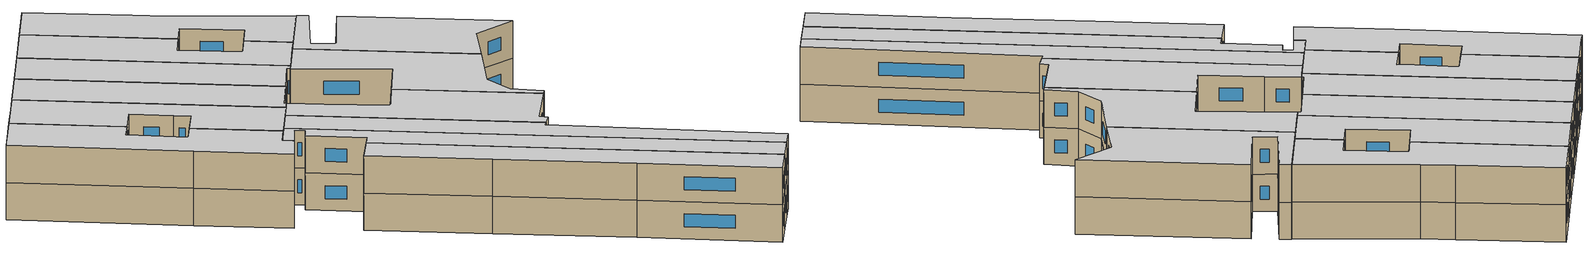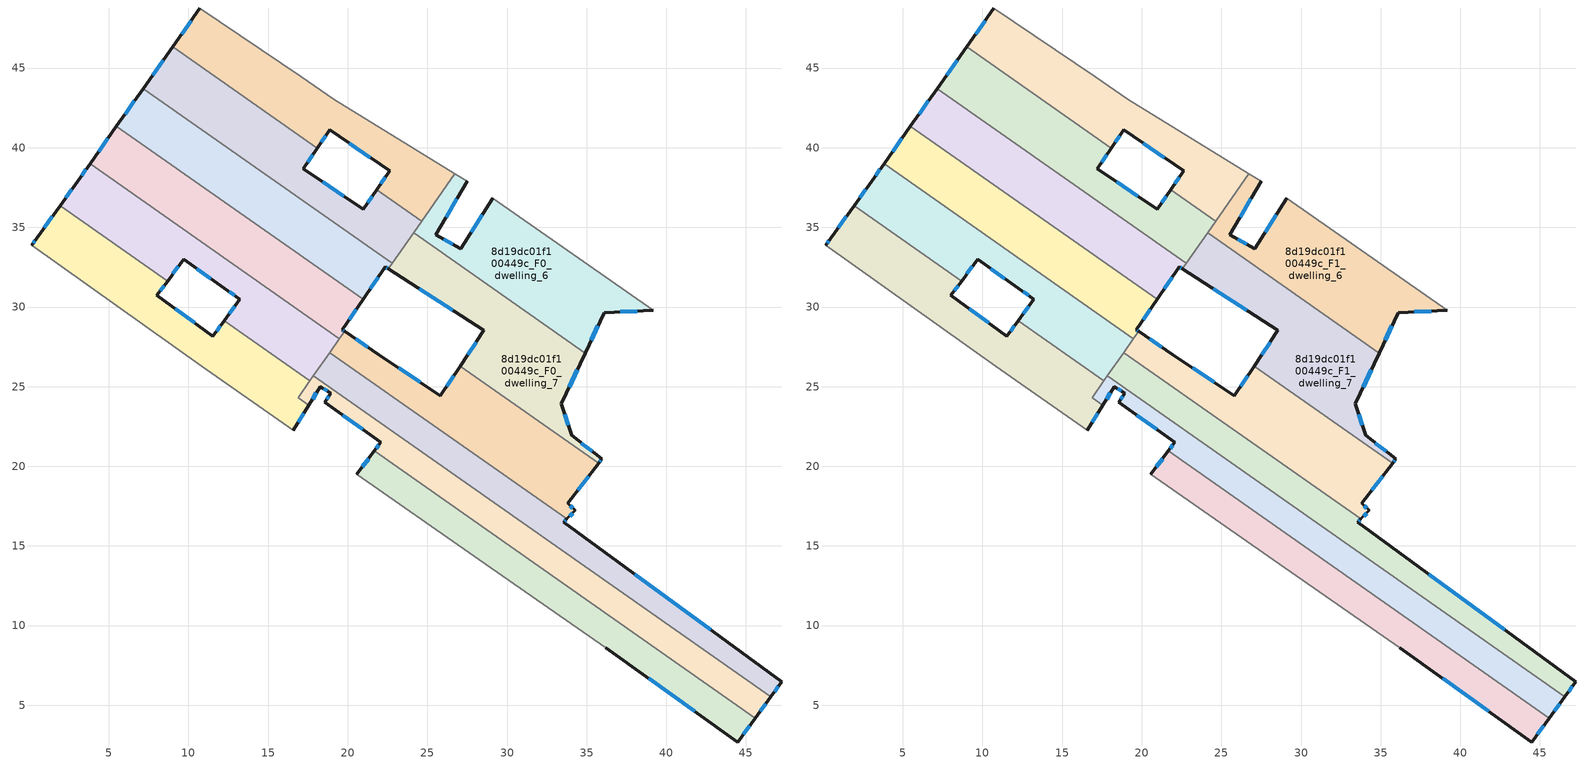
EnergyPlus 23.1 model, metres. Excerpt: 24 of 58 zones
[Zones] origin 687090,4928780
8d19dc01f100449c_F0_dwelling_0
 floor ground (EU_floor_Construction): 19.11,43.05 26.73,38.36 24.64,35.38 21.82,37.36 22.64,38.54 18.86,41.13 18.08,39.98 9.01,46.34 10.72,48.77 17.07,44.45 z0
 wall outside (EU_wall_Construction): 18.08,39.98 18.86,41.13 22.64,38.54 21.82,37.36 / 10.72,48.77 9.01,46.34 z0:3
 wall adiabatic (EU_wall_Construction): 26.73,38.36 19.11,43.05 17.07,44.45 10.72,48.77 z0:3
 wall to 8d19dc01f100449c_F0_dwelling_1 (EU_wall_Construction): 21.82,37.36 24.64,35.38 / 9.01,46.34 18.08,39.98 z0:3
 wall to 8d19dc01f100449c_F0_dwelling_6 (EU_wall_Construction): 24.64,35.38 26.73,38.36 z0:3
 window (EU_Window_Construction): 22.37,38.16 22.08,37.74 / 20.09,40.29 21.41,39.38 / 18.34,40.35 18.61,40.76 / 10.17,47.98 9.57,47.13 z0.98:2.02
8d19dc01f100449c_F0_dwelling_1
 floor ground (EU_floor_Construction): 18.08,39.98 17.2,38.68 20.96,36.13 21.82,37.36 24.64,35.38 22.79,32.74 7.15,43.71 9.01,46.34 z0
 wall outside (EU_wall_Construction): 21.82,37.36 20.96,36.13 17.2,38.68 18.08,39.98 / 9.01,46.34 7.15,43.71 z0:3
 wall to 8d19dc01f100449c_F0_dwelling_2 (EU_wall_Construction): 7.15,43.71 22.79,32.74 z0:3
 wall to 8d19dc01f100449c_F0_dwelling_7 (EU_wall_Construction): 22.79,32.74 24.13,34.65 z0:3
 wall to 8d19dc01f100449c_F0_dwelling_6 (EU_wall_Construction): 24.13,34.65 24.64,35.38 z0:3
 window (EU_Window_Construction): 19.74,36.96 18.43,37.85 / 21.54,36.96 21.24,36.53 / 8.4,45.48 7.75,44.56 / 17.49,39.1 17.8,39.56 z0.98:2.02
8d19dc01f100449c_F0_dwelling_10
 floor ground (EU_floor_Construction): 46.57,5.55 45.58,4.2 21.67,20.96 22.08,21.5 18.56,24.02 18.93,24.6 18.27,25 17.56,23.84 16.89,24.32 17.85,25.69 z0
 wall outside (EU_wall_Construction): 17.56,23.84 18.27,25 18.93,24.6 18.56,24.02 22.08,21.5 21.67,20.96 / 45.58,4.2 46.57,5.55 z0:3
 wall to 8d19dc01f100449c_F0_dwelling_11 (EU_wall_Construction): 21.67,20.96 45.58,4.2 z0:3
 wall to 8d19dc01f100449c_F0_dwelling_5 (EU_wall_Construction): 17.62,25.36 16.89,24.32 17.56,23.84 z0:3
 wall to 8d19dc01f100449c_F0_dwelling_9 (EU_wall_Construction): 46.57,5.55 17.85,25.69 z0:3
 wall to 8d19dc01f100449c_F0_dwelling_4 (EU_wall_Construction): 17.85,25.69 17.62,25.36 z0:3
 window (EU_Window_Construction): 21.94,21.32 21.8,21.14 / 19.7,23.2 20.93,22.32 / 18.81,24.41 18.68,24.21 / 18.48,24.87 18.72,24.73 / 17.79,24.22 18.04,24.62 / 45.9,4.63 46.25,5.11 z0.98:2.02
8d19dc01f100449c_F0_dwelling_11
 floor ground (EU_floor_Construction): 36.19,8.61 27.94,14.34 20.56,19.49 21.67,20.96 45.58,4.2 44.48,2.69 z0
 wall outside (EU_wall_Construction): 21.67,20.96 20.56,19.49 / 36.19,8.61 44.48,2.69 45.58,4.2 z0:3
 wall adiabatic (EU_wall_Construction): 20.56,19.49 27.94,14.34 36.19,8.61 z0:3
 window (EU_Window_Construction): 21.31,20.48 20.92,19.97 / 44.84,3.18 45.23,3.71 / 38.89,6.69 41.79,4.62 z0.98:2.02
8d19dc01f100449c_F0_dwelling_2
 floor ground (EU_floor_Construction): 22.79,32.74 22.55,32.39 22.35,32.51 20.97,30.49 5.48,41.35 7.15,43.71 z0
 wall outside (EU_wall_Construction): 20.97,30.49 22.35,32.51 22.55,32.39 / 7.15,43.71 5.48,41.35 z0:3
 wall to 8d19dc01f100449c_F0_dwelling_3 (EU_wall_Construction): 5.48,41.35 20.97,30.49 z0:3
 wall to 8d19dc01f100449c_F0_dwelling_7 (EU_wall_Construction): 22.55,32.39 22.79,32.74 z0:3
 window (EU_Window_Construction): 22.42,32.47 22.48,32.43 / 21.42,31.14 21.91,31.85 / 6.61,42.94 6.02,42.11 z0.98:2.02
8d19dc01f100449c_F0_dwelling_3
 floor ground (EU_floor_Construction): 20.97,30.49 19.67,28.56 19.8,28.47 19.48,28.02 3.82,39 5.48,41.35 z0
 wall outside (EU_wall_Construction): 19.8,28.47 19.67,28.56 20.97,30.49 / 5.48,41.35 3.82,39 z0:3
 wall to 8d19dc01f100449c_F0_dwelling_4 (EU_wall_Construction): 3.82,39 19.48,28.02 z0:3
 wall to 8d19dc01f100449c_F0_dwelling_8 (EU_wall_Construction): 19.48,28.02 19.8,28.47 z0:3
 window (EU_Window_Construction): 19.76,28.5 19.71,28.53 / 4.94,40.58 4.36,39.76 / 20.09,29.19 20.55,29.86 z0.98:2.02
8d19dc01f100449c_F0_dwelling_4
 floor ground (EU_floor_Construction): 13.23,30.5 12.23,31.18 9.7,33.01 8.69,31.63 1.94,36.36 3.04,37.88 3.82,39 19.48,28.02 17.62,25.36 12.24,29.13 z0
 wall outside (EU_wall_Construction): 8.69,31.63 9.7,33.01 12.23,31.18 13.23,30.5 12.24,29.13 / 3.82,39 3.04,37.88 1.94,36.36 z0:3
 wall to 8d19dc01f100449c_F0_dwelling_5 (EU_wall_Construction): 12.24,29.13 17.62,25.36 / 1.94,36.36 8.69,31.63 z0:3
 wall to 8d19dc01f100449c_F0_dwelling_9 (EU_wall_Construction): 17.85,25.69 18.87,27.14 z0:3
 wall to 8d19dc01f100449c_F0_dwelling_8 (EU_wall_Construction): 18.87,27.14 19.48,28.02 z0:3
 window (EU_Window_Construction): 12.91,30.06 12.56,29.58 / 12.56,30.96 12.91,30.72 / 10.53,32.42 11.41,31.78 / 9.02,32.08 9.37,32.56 / 2.68,37.39 2.3,36.85 / 3.57,38.63 3.29,38.24 z0.98:2.02
8d19dc01f100449c_F0_dwelling_5
 floor ground (EU_floor_Construction): 12.24,29.13 17.62,25.36 16.89,24.32 17.56,23.84 16.58,22.26 10.82,26.29 0.16,33.87 0.46,34.3 1.94,36.36 8.69,31.63 8.03,30.73 11.54,28.16 z0
 wall outside (EU_wall_Construction): 12.24,29.13 11.54,28.16 8.03,30.73 8.69,31.63 / 16.58,22.26 17.56,23.84 / 1.94,36.36 0.46,34.3 0.16,33.87 z0:3
 wall adiabatic (EU_wall_Construction): 0.16,33.87 10.82,26.29 16.58,22.26 z0:3
 window (EU_Window_Construction): 8.24,31.02 8.47,31.34 / 10.39,29 9.17,29.9 / 12.01,28.82 11.76,28.48 / 16.9,22.78 17.24,23.33 / 0.36,34.16 0.26,34.01 / 1.46,35.69 0.95,34.97 z0.98:2.02
8d19dc01f100449c_F0_dwelling_6
 floor ground (EU_floor_Construction): 39.18,29.79 36.09,29.64 34.9,27.1 24.13,34.65 26.73,38.36 27.49,37.89 25.54,34.54 27.09,33.67 29.1,36.83 z0
 wall outside (EU_wall_Construction): 29.1,36.83 27.09,33.67 25.54,34.54 27.49,37.89 / 34.9,27.1 36.09,29.64 39.18,29.79 z0:3
 wall adiabatic (EU_wall_Construction): 39.18,29.79 29.1,36.83 / 27.49,37.89 26.73,38.36 z0:3
 wall to 8d19dc01f100449c_F0_dwelling_7 (EU_wall_Construction): 24.13,34.65 34.9,27.1 z0:3
 window (EU_Window_Construction): 26.59,33.95 26.04,34.26 / 28.45,35.8 27.75,34.7 / 37.1,29.69 38.18,29.74 / 35.29,27.93 35.71,28.81 / 26.17,35.63 26.86,36.8 z0.98:2.02
8d19dc01f100449c_F0_dwelling_7
 floor ground (EU_floor_Construction): 34.9,27.1 33.41,23.92 34.05,21.94 35.95,20.46 35.74,20.19 27.05,26.29 28.54,28.53 22.55,32.39 24.13,34.65 z0
 wall outside (EU_wall_Construction): 35.74,20.19 35.95,20.46 34.05,21.94 33.41,23.92 34.9,27.1 / 22.55,32.39 28.54,28.53 27.05,26.29 z0:3
 wall to 8d19dc01f100449c_F0_dwelling_8 (EU_wall_Construction): 27.05,26.29 35.74,20.19 z0:3
 window (EU_Window_Construction): 33.9,24.96 34.42,26.07 / 33.85,22.59 33.62,23.28 / 35.34,20.94 34.67,21.46 / 35.81,20.28 35.89,20.37 / 28.06,27.8 27.54,27.02 / 24.5,31.13 26.59,29.79 z0.98:2.02
8d19dc01f100449c_F0_dwelling_8
 floor ground (EU_floor_Construction): 35.74,20.19 33.81,17.68 34.28,17.23 33.76,16.7 18.87,27.14 19.8,28.47 21.94,27.01 25.81,24.43 27.05,26.29 z0
 wall outside (EU_wall_Construction): 27.05,26.29 25.81,24.43 21.94,27.01 19.8,28.47 / 33.76,16.7 34.28,17.23 33.81,17.68 35.74,20.19 z0:3
 wall to 8d19dc01f100449c_F0_dwelling_9 (EU_wall_Construction): 18.87,27.14 33.76,16.7 z0:3
 window (EU_Window_Construction): 26.65,25.68 26.22,25.04 / 34.44,18.5 35.12,19.37 / 34.13,17.38 33.97,17.54 / 33.93,16.87 34.11,17.06 / 21.25,27.49 20.5,28 / 24.56,25.27 23.2,26.17 z0.98:2.02
8d19dc01f100449c_F0_dwelling_9
 floor ground (EU_floor_Construction): 33.76,16.7 33.55,16.48 47.25,6.48 46.57,5.55 17.85,25.69 18.87,27.14 z0
 wall outside (EU_wall_Construction): 46.57,5.55 47.25,6.48 33.55,16.48 33.76,16.7 z0:3
 window (EU_Window_Construction): 42.8,9.73 38.01,13.23 / 46.79,5.85 47.03,6.18 / 33.62,16.55 33.7,16.63 z0.98:2.02
8d19dc01f100449c_F1_dwelling_0
 floor to 8d19dc01f100449c_F0_dwelling_0 (EU_floor_Construction): 19.11,43.05 26.73,38.36 24.64,35.38 21.82,37.36 22.64,38.54 18.86,41.13 18.08,39.98 9.01,46.34 10.72,48.77 17.07,44.45 z3
 wall outside (EU_wall_Construction): 18.08,39.98 18.86,41.13 22.64,38.54 21.82,37.36 / 10.72,48.77 9.01,46.34 z3:6
 wall adiabatic (EU_wall_Construction): 26.73,38.36 19.11,43.05 17.07,44.45 10.72,48.77 z3:6
 wall to 8d19dc01f100449c_F1_dwelling_1 (EU_wall_Construction): 21.82,37.36 24.64,35.38 / 9.01,46.34 18.08,39.98 z3:6
 wall to 8d19dc01f100449c_F1_dwelling_6 (EU_wall_Construction): 24.64,35.38 26.73,38.36 z3:6
 window (EU_Window_Construction): 22.37,38.16 22.08,37.74 / 20.09,40.29 21.41,39.38 / 18.34,40.35 18.61,40.76 / 10.17,47.98 9.57,47.13 z3.98:5.02
 ceiling to 8d19dc01f100449c_F2_dwelling_0 (EU_floor_Construction): 24.64,35.38 26.73,38.36 19.11,43.05 17.07,44.45 10.72,48.77 9.01,46.34 18.08,39.98 18.86,41.13 22.64,38.54 21.82,37.36 z6
8d19dc01f100449c_F1_dwelling_1
 floor to 8d19dc01f100449c_F0_dwelling_1 (EU_floor_Construction): 18.08,39.98 17.2,38.68 20.96,36.13 21.82,37.36 24.64,35.38 22.79,32.74 7.15,43.71 9.01,46.34 z3
 wall outside (EU_wall_Construction): 21.82,37.36 20.96,36.13 17.2,38.68 18.08,39.98 / 9.01,46.34 7.15,43.71 z3:6
 wall to 8d19dc01f100449c_F1_dwelling_2 (EU_wall_Construction): 7.15,43.71 22.79,32.74 z3:6
 wall to 8d19dc01f100449c_F1_dwelling_7 (EU_wall_Construction): 22.79,32.74 24.13,34.65 z3:6
 wall to 8d19dc01f100449c_F1_dwelling_6 (EU_wall_Construction): 24.13,34.65 24.64,35.38 z3:6
 window (EU_Window_Construction): 19.74,36.96 18.43,37.85 / 21.54,36.96 21.24,36.53 / 8.4,45.48 7.75,44.56 / 17.49,39.1 17.8,39.56 z3.98:5.02
 ceiling to 8d19dc01f100449c_F2_dwelling_1 (EU_floor_Construction): 22.79,32.74 24.64,35.38 21.82,37.36 20.96,36.13 17.2,38.68 18.08,39.98 9.01,46.34 7.15,43.71 z6
8d19dc01f100449c_F1_dwelling_10
 floor to 8d19dc01f100449c_F0_dwelling_10 (EU_floor_Construction): 46.57,5.55 45.58,4.2 21.67,20.96 22.08,21.5 18.56,24.02 18.93,24.6 18.27,25 17.56,23.84 16.89,24.32 17.85,25.69 z3
 wall outside (EU_wall_Construction): 17.56,23.84 18.27,25 18.93,24.6 18.56,24.02 22.08,21.5 21.67,20.96 / 45.58,4.2 46.57,5.55 z3:6
 wall to 8d19dc01f100449c_F1_dwelling_11 (EU_wall_Construction): 21.67,20.96 45.58,4.2 z3:6
 wall to 8d19dc01f100449c_F1_dwelling_5 (EU_wall_Construction): 17.62,25.36 16.89,24.32 17.56,23.84 z3:6
 wall to 8d19dc01f100449c_F1_dwelling_9 (EU_wall_Construction): 46.57,5.55 17.85,25.69 z3:6
 wall to 8d19dc01f100449c_F1_dwelling_4 (EU_wall_Construction): 17.85,25.69 17.62,25.36 z3:6
 window (EU_Window_Construction): 21.94,21.32 21.8,21.14 / 19.7,23.2 20.93,22.32 / 18.81,24.41 18.68,24.21 / 18.48,24.87 18.72,24.73 / 17.79,24.22 18.04,24.62 / 45.9,4.63 46.25,5.11 z3.98:5.02
 ceiling to 8d19dc01f100449c_F2_dwelling_10 (EU_floor_Construction): 45.58,4.2 46.57,5.55 17.85,25.69 16.89,24.32 17.56,23.84 18.27,25 18.93,24.6 18.56,24.02 22.08,21.5 21.67,20.96 z6
8d19dc01f100449c_F1_dwelling_11
 floor to 8d19dc01f100449c_F0_dwelling_11 (EU_floor_Construction): 36.19,8.61 27.94,14.34 20.56,19.49 21.67,20.96 45.58,4.2 44.48,2.69 z3
 wall outside (EU_wall_Construction): 21.67,20.96 20.56,19.49 / 36.19,8.61 44.48,2.69 45.58,4.2 z3:6
 wall adiabatic (EU_wall_Construction): 20.56,19.49 27.94,14.34 36.19,8.61 z3:6
 window (EU_Window_Construction): 21.31,20.48 20.92,19.97 / 44.84,3.18 45.23,3.71 / 38.89,6.69 41.79,4.62 z3.98:5.02
 ceiling to 8d19dc01f100449c_F2_dwelling_11 (EU_floor_Construction): 44.48,2.69 45.58,4.2 21.67,20.96 20.56,19.49 27.94,14.34 36.19,8.61 z6
8d19dc01f100449c_F1_dwelling_2
 floor to 8d19dc01f100449c_F0_dwelling_2 (EU_floor_Construction): 22.79,32.74 22.55,32.39 22.35,32.51 20.97,30.49 5.48,41.35 7.15,43.71 z3
 wall outside (EU_wall_Construction): 20.97,30.49 22.35,32.51 22.55,32.39 / 7.15,43.71 5.48,41.35 z3:6
 wall to 8d19dc01f100449c_F1_dwelling_3 (EU_wall_Construction): 5.48,41.35 20.97,30.49 z3:6
 wall to 8d19dc01f100449c_F1_dwelling_7 (EU_wall_Construction): 22.55,32.39 22.79,32.74 z3:6
 window (EU_Window_Construction): 22.42,32.47 22.48,32.43 / 21.42,31.14 21.91,31.85 / 6.61,42.94 6.02,42.11 z3.98:5.02
 ceiling to 8d19dc01f100449c_F2_dwelling_2 (EU_floor_Construction): 20.97,30.49 22.35,32.51 22.55,32.39 22.79,32.74 7.15,43.71 5.48,41.35 z6
8d19dc01f100449c_F1_dwelling_3
 floor to 8d19dc01f100449c_F0_dwelling_3 (EU_floor_Construction): 20.97,30.49 19.67,28.56 19.8,28.47 19.48,28.02 3.82,39 5.48,41.35 z3
 wall outside (EU_wall_Construction): 19.8,28.47 19.67,28.56 20.97,30.49 / 5.48,41.35 3.82,39 z3:6
 wall to 8d19dc01f100449c_F1_dwelling_4 (EU_wall_Construction): 3.82,39 19.48,28.02 z3:6
 wall to 8d19dc01f100449c_F1_dwelling_8 (EU_wall_Construction): 19.48,28.02 19.8,28.47 z3:6
 window (EU_Window_Construction): 19.76,28.5 19.71,28.53 / 4.94,40.58 4.36,39.76 / 20.09,29.19 20.55,29.86 z3.98:5.02
 ceiling to 8d19dc01f100449c_F2_dwelling_3 (EU_floor_Construction): 19.8,28.47 19.67,28.56 20.97,30.49 5.48,41.35 3.82,39 19.48,28.02 z6
8d19dc01f100449c_F1_dwelling_4
 floor to 8d19dc01f100449c_F0_dwelling_4 (EU_floor_Construction): 13.23,30.5 12.23,31.18 9.7,33.01 8.69,31.63 1.94,36.36 3.04,37.88 3.82,39 19.48,28.02 17.62,25.36 12.24,29.13 z3
 wall outside (EU_wall_Construction): 8.69,31.63 9.7,33.01 12.23,31.18 13.23,30.5 12.24,29.13 / 3.82,39 3.04,37.88 1.94,36.36 z3:6
 wall to 8d19dc01f100449c_F1_dwelling_5 (EU_wall_Construction): 12.24,29.13 17.62,25.36 / 1.94,36.36 8.69,31.63 z3:6
 wall to 8d19dc01f100449c_F1_dwelling_9 (EU_wall_Construction): 17.85,25.69 18.87,27.14 z3:6
 wall to 8d19dc01f100449c_F1_dwelling_8 (EU_wall_Construction): 18.87,27.14 19.48,28.02 z3:6
 window (EU_Window_Construction): 12.91,30.06 12.56,29.58 / 12.56,30.96 12.91,30.72 / 10.53,32.42 11.41,31.78 / 9.02,32.08 9.37,32.56 / 2.68,37.39 2.3,36.85 / 3.57,38.63 3.29,38.24 z3.98:5.02
 ceiling to 8d19dc01f100449c_F2_dwelling_4 (EU_floor_Construction): 17.62,25.36 19.48,28.02 3.82,39 3.04,37.88 1.94,36.36 8.69,31.63 9.7,33.01 12.23,31.18 13.23,30.5 12.24,29.13 z6
8d19dc01f100449c_F1_dwelling_5
 floor to 8d19dc01f100449c_F0_dwelling_5 (EU_floor_Construction): 12.24,29.13 17.62,25.36 16.89,24.32 17.56,23.84 16.58,22.26 10.82,26.29 0.16,33.87 0.46,34.3 1.94,36.36 8.69,31.63 8.03,30.73 11.54,28.16 z3
 wall outside (EU_wall_Construction): 12.24,29.13 11.54,28.16 8.03,30.73 8.69,31.63 / 16.58,22.26 17.56,23.84 / 1.94,36.36 0.46,34.3 0.16,33.87 z3:6
 wall adiabatic (EU_wall_Construction): 0.16,33.87 10.82,26.29 16.58,22.26 z3:6
 window (EU_Window_Construction): 8.24,31.02 8.47,31.34 / 10.39,29 9.17,29.9 / 12.01,28.82 11.76,28.48 / 16.9,22.78 17.24,23.33 / 0.36,34.16 0.26,34.01 / 1.46,35.69 0.95,34.97 z3.98:5.02
 ceiling to 8d19dc01f100449c_F2_dwelling_5 (EU_floor_Construction): 16.58,22.26 17.56,23.84 16.89,24.32 17.62,25.36 12.24,29.13 11.54,28.16 8.03,30.73 8.69,31.63 1.94,36.36 0.46,34.3 0.16,33.87 10.82,26.29 z6
8d19dc01f100449c_F1_dwelling_6
 floor to 8d19dc01f100449c_F0_dwelling_6 (EU_floor_Construction): 39.18,29.79 36.09,29.64 34.9,27.1 24.13,34.65 26.73,38.36 27.49,37.89 25.54,34.54 27.09,33.67 29.1,36.83 z3
 wall outside (EU_wall_Construction): 29.1,36.83 27.09,33.67 25.54,34.54 27.49,37.89 / 34.9,27.1 36.09,29.64 39.18,29.79 z3:6
 wall adiabatic (EU_wall_Construction): 39.18,29.79 29.1,36.83 / 27.49,37.89 26.73,38.36 z3:6
 wall to 8d19dc01f100449c_F1_dwelling_7 (EU_wall_Construction): 24.13,34.65 34.9,27.1 z3:6
 window (EU_Window_Construction): 26.59,33.95 26.04,34.26 / 28.45,35.8 27.75,34.7 / 37.1,29.69 38.18,29.74 / 35.29,27.93 35.71,28.81 / 26.17,35.63 26.86,36.8 z3.98:5.02
 ceiling to 8d19dc01f100449c_F2_dwelling_6 (EU_floor_Construction): 39.18,29.79 29.1,36.83 27.09,33.67 25.54,34.54 27.49,37.89 26.73,38.36 24.13,34.65 34.9,27.1 36.09,29.64 z6
8d19dc01f100449c_F1_dwelling_7
 floor to 8d19dc01f100449c_F0_dwelling_7 (EU_floor_Construction): 34.9,27.1 33.41,23.92 34.05,21.94 35.95,20.46 35.74,20.19 27.05,26.29 28.54,28.53 22.55,32.39 24.13,34.65 z3
 wall outside (EU_wall_Construction): 35.74,20.19 35.95,20.46 34.05,21.94 33.41,23.92 34.9,27.1 / 22.55,32.39 28.54,28.53 27.05,26.29 z3:6
 wall to 8d19dc01f100449c_F1_dwelling_8 (EU_wall_Construction): 27.05,26.29 35.74,20.19 z3:6
 window (EU_Window_Construction): 33.9,24.96 34.42,26.07 / 33.85,22.59 33.62,23.28 / 35.34,20.94 34.67,21.46 / 35.81,20.28 35.89,20.37 / 28.06,27.8 27.54,27.02 / 24.5,31.13 26.59,29.79 z3.98:5.02
 ceiling to 8d19dc01f100449c_F2_dwelling_7 (EU_floor_Construction): 35.74,20.19 35.95,20.46 34.05,21.94 33.41,23.92 34.9,27.1 24.13,34.65 22.55,32.39 28.54,28.53 27.05,26.29 z6
8d19dc01f100449c_F1_dwelling_8
 floor to 8d19dc01f100449c_F0_dwelling_8 (EU_floor_Construction): 35.74,20.19 33.81,17.68 34.28,17.23 33.76,16.7 18.87,27.14 19.8,28.47 21.94,27.01 25.81,24.43 27.05,26.29 z3
 wall outside (EU_wall_Construction): 27.05,26.29 25.81,24.43 21.94,27.01 19.8,28.47 / 33.76,16.7 34.28,17.23 33.81,17.68 35.74,20.19 z3:6
 wall to 8d19dc01f100449c_F1_dwelling_9 (EU_wall_Construction): 18.87,27.14 33.76,16.7 z3:6
 window (EU_Window_Construction): 26.65,25.68 26.22,25.04 / 34.44,18.5 35.12,19.37 / 34.13,17.38 33.97,17.54 / 33.93,16.87 34.11,17.06 / 21.25,27.49 20.5,28 / 24.56,25.27 23.2,26.17 z3.98:5.02
 ceiling to 8d19dc01f100449c_F2_dwelling_8 (EU_floor_Construction): 34.28,17.23 33.81,17.68 35.74,20.19 27.05,26.29 25.81,24.43 21.94,27.01 19.8,28.47 18.87,27.14 33.76,16.7 z6
8d19dc01f100449c_F1_dwelling_9
 floor to 8d19dc01f100449c_F0_dwelling_9 (EU_floor_Construction): 33.76,16.7 33.55,16.48 47.25,6.48 46.57,5.55 17.85,25.69 18.87,27.14 z3
 wall outside (EU_wall_Construction): 46.57,5.55 47.25,6.48 33.55,16.48 33.76,16.7 z3:6
 window (EU_Window_Construction): 42.8,9.73 38.01,13.23 / 46.79,5.85 47.03,6.18 / 33.62,16.55 33.7,16.63 z3.98:5.02
 ceiling to 8d19dc01f100449c_F2_dwelling_9 (EU_floor_Construction): 46.57,5.55 47.25,6.48 33.55,16.48 33.76,16.7 18.87,27.14 17.85,25.69 z6
[Building]
EU S2 Campaign: North Axis=0; Terrain=City; Solar Distribution=FullExterior
[Site:Location]
Bologna: Latitude=44.5; Longitude=11.25; Time Zone=1; Elevation=37
[SizingPeriod:WeatherFileDays]
AnnualSizingPeriod: Begin Month=1; Begin Day of Month=1; End Month=12; End Day of Month=31; Day of Week for Start Day=Monday; Use Weather File Daylight Saving Period=No; Use Weather File Rain and Snow Indicators=No
[MATERIAL]
EU_InternalMass_Material: Roughness=MediumRough; Thickness=0.1; Conductivity=1; Density=1800; Specific Heat=900; Thermal Absorptance=0.9; Solar Absorptance=0.7; Visible Absorptance=0.7
[MATERIAL:NOMASS] Roughness=MediumRough; Thermal Absorptance=0.9; Solar Absorptance=0.7; Visible Absorptance=0.7
Name | Thermal Resistance
EU_wall_NoMass | 0.905828
EU_floor_NoMass | 0.67114
[WINDOWMATERIAL:SIMPLEGLAZINGSYSTEM]
EU_Window_SimpleGlazing: UFactor=4.52486; Solar Heat Gain Coefficient=0.85; Visible Transmittance=0.85
[CONSTRUCTION]
EU_wall_Construction: EU_wall_NoMass
EU_floor_Construction: EU_floor_NoMass
EU_Window_Construction: EU_Window_SimpleGlazing
EU_InternalMass_Construction: EU_InternalMass_Material
[ZONE] Type=1; Multiplier=1; Ceiling Height=autocalculate; Floor Area=autocalculate; Part of Total Floor Area=Yes
Name | Volume
8d19dc01f100449c_F0_dwelling_0; 8d19dc01f100449c_F1_dwelling_0 | 163.912
8d19dc01f100449c_F0_dwelling_1; 8d19dc01f100449c_F1_dwelling_1 | 163.924
8d19dc01f100449c_F0_dwelling_10; 8d19dc01f100449c_F1_dwelling_10 | 163.948
8d19dc01f100449c_F0_dwelling_11; 8d19dc01f100449c_F1_dwelling_11 | 159.016
8d19dc01f100449c_F0_dwelling_2; 8d19dc01f100449c_F1_dwelling_2 | 163.934
8d19dc01f100449c_F0_dwelling_3; 8d19dc01f100449c_F1_dwelling_3 | 163.896
8d19dc01f100449c_F0_dwelling_4; 8d19dc01f100449c_F1_dwelling_4 | 163.949
8d19dc01f100449c_F0_dwelling_5; 8d19dc01f100449c_F1_dwelling_5 | 168.789
8d19dc01f100449c_F0_dwelling_6; 8d19dc01f100449c_F1_dwelling_6 | 163.928
8d19dc01f100449c_F0_dwelling_7; 8d19dc01f100449c_F1_dwelling_7 | 163.925
8d19dc01f100449c_F0_dwelling_8; 8d19dc01f100449c_F1_dwelling_8 | 163.915
8d19dc01f100449c_F0_dwelling_9; 8d19dc01f100449c_F1_dwelling_9 | 163.926
[INTERNALMASS] Construction=EU_InternalMass_Construction
Name | Zone or ZoneList | Surface Area
8d19dc01f100449c_F0_dwelling_0_EU_InternalMass | 8d19dc01f100449c_F0_dwelling_0 | 54.6376
8d19dc01f100449c_F0_dwelling_1_EU_InternalMass | 8d19dc01f100449c_F0_dwelling_1 | 54.6414
8d19dc01f100449c_F0_dwelling_2_EU_InternalMass | 8d19dc01f100449c_F0_dwelling_2 | 54.6447
8d19dc01f100449c_F0_dwelling_3_EU_InternalMass | 8d19dc01f100449c_F0_dwelling_3 | 54.6318
8d19dc01f100449c_F0_dwelling_4_EU_InternalMass | 8d19dc01f100449c_F0_dwelling_4 | 54.6494
8d19dc01f100449c_F0_dwelling_5_EU_InternalMass | 8d19dc01f100449c_F0_dwelling_5 | 56.2628
8d19dc01f100449c_F0_dwelling_6_EU_InternalMass | 8d19dc01f100449c_F0_dwelling_6 | 54.6432
8d19dc01f100449c_F0_dwelling_7_EU_InternalMass | 8d19dc01f100449c_F0_dwelling_7 | 54.6417
8d19dc01f100449c_F0_dwelling_8_EU_InternalMass | 8d19dc01f100449c_F0_dwelling_8 | 54.6378
8d19dc01f100449c_F0_dwelling_9_EU_InternalMass | 8d19dc01f100449c_F0_dwelling_9 | 54.6419
8d19dc01f100449c_F0_dwelling_10_EU_InternalMass | 8d19dc01f100449c_F0_dwelling_10 | 54.6492
8d19dc01f100449c_F0_dwelling_11_EU_InternalMass | 8d19dc01f100449c_F0_dwelling_11 | 53.0053
8d19dc01f100449c_F1_dwelling_0_EU_InternalMass | 8d19dc01f100449c_F1_dwelling_0 | 54.6376
8d19dc01f100449c_F1_dwelling_1_EU_InternalMass | 8d19dc01f100449c_F1_dwelling_1 | 54.6414
8d19dc01f100449c_F1_dwelling_2_EU_InternalMass | 8d19dc01f100449c_F1_dwelling_2 | 54.6447
8d19dc01f100449c_F1_dwelling_3_EU_InternalMass | 8d19dc01f100449c_F1_dwelling_3 | 54.6318
8d19dc01f100449c_F1_dwelling_4_EU_InternalMass | 8d19dc01f100449c_F1_dwelling_4 | 54.6494
8d19dc01f100449c_F1_dwelling_5_EU_InternalMass | 8d19dc01f100449c_F1_dwelling_5 | 56.2628
8d19dc01f100449c_F1_dwelling_6_EU_InternalMass | 8d19dc01f100449c_F1_dwelling_6 | 54.6432
8d19dc01f100449c_F1_dwelling_7_EU_InternalMass | 8d19dc01f100449c_F1_dwelling_7 | 54.6417
8d19dc01f100449c_F1_dwelling_8_EU_InternalMass | 8d19dc01f100449c_F1_dwelling_8 | 54.6378
8d19dc01f100449c_F1_dwelling_9_EU_InternalMass | 8d19dc01f100449c_F1_dwelling_9 | 54.6419
8d19dc01f100449c_F1_dwelling_10_EU_InternalMass | 8d19dc01f100449c_F1_dwelling_10 | 54.6492
8d19dc01f100449c_F1_dwelling_11_EU_InternalMass | 8d19dc01f100449c_F1_dwelling_11 | 53.0053
[OTHEREQUIPMENT] Fuel Type=Electricity; Design Level Calculation Method=Watts/Area; Power per Zone Floor Area=1; Fraction Latent=0; Fraction Radiant=0; Fraction Lost=0; Carbon Dioxide Generation Rate=0; EndUse Subcategory=EU_Step8_InternalGains
Name | Zone or ZoneList or Space or SpaceList | Schedule
EU_Step8_InternalGain_8d19dc01f100449c_F0_dwelling_0_f000 | 8d19dc01f100449c_F0_dwelling_0 | EU_Step8_GainSchedule_8d19dc01f100449c_F0_dwelling_0_f000
EU_Step8_InternalGain_8d19dc01f100449c_F0_dwelling_1_f000 | 8d19dc01f100449c_F0_dwelling_1 | EU_Step8_GainSchedule_8d19dc01f100449c_F0_dwelling_1_f000
EU_Step8_InternalGain_8d19dc01f100449c_F0_dwelling_2_f000 | 8d19dc01f100449c_F0_dwelling_2 | EU_Step8_GainSchedule_8d19dc01f100449c_F0_dwelling_2_f000
EU_Step8_InternalGain_8d19dc01f100449c_F0_dwelling_3_f000 | 8d19dc01f100449c_F0_dwelling_3 | EU_Step8_GainSchedule_8d19dc01f100449c_F0_dwelling_3_f000
EU_Step8_InternalGain_8d19dc01f100449c_F0_dwelling_4_f000 | 8d19dc01f100449c_F0_dwelling_4 | EU_Step8_GainSchedule_8d19dc01f100449c_F0_dwelling_4_f000
EU_Step8_InternalGain_8d19dc01f100449c_F0_dwelling_5_f000 | 8d19dc01f100449c_F0_dwelling_5 | EU_Step8_GainSchedule_8d19dc01f100449c_F0_dwelling_5_f000
EU_Step8_InternalGain_8d19dc01f100449c_F0_dwelling_6_f000 | 8d19dc01f100449c_F0_dwelling_6 | EU_Step8_GainSchedule_8d19dc01f100449c_F0_dwelling_6_f000
EU_Step8_InternalGain_8d19dc01f100449c_F0_dwelling_7_f000 | 8d19dc01f100449c_F0_dwelling_7 | EU_Step8_GainSchedule_8d19dc01f100449c_F0_dwelling_7_f000
EU_Step8_InternalGain_8d19dc01f100449c_F0_dwelling_8_f000 | 8d19dc01f100449c_F0_dwelling_8 | EU_Step8_GainSchedule_8d19dc01f100449c_F0_dwelling_8_f000
EU_Step8_InternalGain_8d19dc01f100449c_F0_dwelling_9_f000 | 8d19dc01f100449c_F0_dwelling_9 | EU_Step8_GainSchedule_8d19dc01f100449c_F0_dwelling_9_f000
EU_Step8_InternalGain_8d19dc01f100449c_F0_dwelling_10_f000 | 8d19dc01f100449c_F0_dwelling_10 | EU_Step8_GainSchedule_8d19dc01f100449c_F0_dwelling_10_f000
EU_Step8_InternalGain_8d19dc01f100449c_F0_dwelling_11_f000 | 8d19dc01f100449c_F0_dwelling_11 | EU_Step8_GainSchedule_8d19dc01f100449c_F0_dwelling_11_f000
EU_Step8_InternalGain_8d19dc01f100449c_F1_dwelling_0_f000 | 8d19dc01f100449c_F1_dwelling_0 | EU_Step8_GainSchedule_8d19dc01f100449c_F1_dwelling_0_f000
EU_Step8_InternalGain_8d19dc01f100449c_F1_dwelling_1_f000 | 8d19dc01f100449c_F1_dwelling_1 | EU_Step8_GainSchedule_8d19dc01f100449c_F1_dwelling_1_f000
EU_Step8_InternalGain_8d19dc01f100449c_F1_dwelling_2_f000 | 8d19dc01f100449c_F1_dwelling_2 | EU_Step8_GainSchedule_8d19dc01f100449c_F1_dwelling_2_f000
EU_Step8_InternalGain_8d19dc01f100449c_F1_dwelling_3_f000 | 8d19dc01f100449c_F1_dwelling_3 | EU_Step8_GainSchedule_8d19dc01f100449c_F1_dwelling_3_f000
EU_Step8_InternalGain_8d19dc01f100449c_F1_dwelling_4_f000 | 8d19dc01f100449c_F1_dwelling_4 | EU_Step8_GainSchedule_8d19dc01f100449c_F1_dwelling_4_f000
EU_Step8_InternalGain_8d19dc01f100449c_F1_dwelling_5_f000 | 8d19dc01f100449c_F1_dwelling_5 | EU_Step8_GainSchedule_8d19dc01f100449c_F1_dwelling_5_f000
EU_Step8_InternalGain_8d19dc01f100449c_F1_dwelling_6_f000 | 8d19dc01f100449c_F1_dwelling_6 | EU_Step8_GainSchedule_8d19dc01f100449c_F1_dwelling_6_f000
EU_Step8_InternalGain_8d19dc01f100449c_F1_dwelling_7_f000 | 8d19dc01f100449c_F1_dwelling_7 | EU_Step8_GainSchedule_8d19dc01f100449c_F1_dwelling_7_f000
EU_Step8_InternalGain_8d19dc01f100449c_F1_dwelling_8_f000 | 8d19dc01f100449c_F1_dwelling_8 | EU_Step8_GainSchedule_8d19dc01f100449c_F1_dwelling_8_f000
EU_Step8_InternalGain_8d19dc01f100449c_F1_dwelling_9_f000 | 8d19dc01f100449c_F1_dwelling_9 | EU_Step8_GainSchedule_8d19dc01f100449c_F1_dwelling_9_f000
EU_Step8_InternalGain_8d19dc01f100449c_F1_dwelling_10_f000 | 8d19dc01f100449c_F1_dwelling_10 | EU_Step8_GainSchedule_8d19dc01f100449c_F1_dwelling_10_f000
EU_Step8_InternalGain_8d19dc01f100449c_F1_dwelling_11_f000 | 8d19dc01f100449c_F1_dwelling_11 | EU_Step8_GainSchedule_8d19dc01f100449c_F1_dwelling_11_f000
[ZONEVENTILATION:DESIGNFLOWRATE] Schedule=EU_AlwaysOn; Design Flow Rate Calculation Method=AirChanges/Hour; Air Changes per Hour=0.73129; Ventilation Type=Natural; Fan Pressure Rise=0; Fan Total Efficiency=1; Constant Term Coefficient=1; Temperature Term Coefficient=0; Velocity Term Coefficient=0; Velocity Squared Term Coefficient=0; Minimum Indoor Temperature=-100; Maximum Indoor Temperature=100; Delta Temperature=-100; Minimum Outdoor Temperature=-100; Maximum Outdoor Temperature=100; Maximum Wind Speed=40
Name | Zone or ZoneList or Space or SpaceList
EU_ConstantAir_8d19dc01f100449c_F0_dwelling_0 | 8d19dc01f100449c_F0_dwelling_0
EU_ConstantAir_8d19dc01f100449c_F0_dwelling_1 | 8d19dc01f100449c_F0_dwelling_1
EU_ConstantAir_8d19dc01f100449c_F0_dwelling_2 | 8d19dc01f100449c_F0_dwelling_2
EU_ConstantAir_8d19dc01f100449c_F0_dwelling_3 | 8d19dc01f100449c_F0_dwelling_3
EU_ConstantAir_8d19dc01f100449c_F0_dwelling_4 | 8d19dc01f100449c_F0_dwelling_4
EU_ConstantAir_8d19dc01f100449c_F0_dwelling_5 | 8d19dc01f100449c_F0_dwelling_5
EU_ConstantAir_8d19dc01f100449c_F0_dwelling_6 | 8d19dc01f100449c_F0_dwelling_6
EU_ConstantAir_8d19dc01f100449c_F0_dwelling_7 | 8d19dc01f100449c_F0_dwelling_7
EU_ConstantAir_8d19dc01f100449c_F0_dwelling_8 | 8d19dc01f100449c_F0_dwelling_8
EU_ConstantAir_8d19dc01f100449c_F0_dwelling_9 | 8d19dc01f100449c_F0_dwelling_9
EU_ConstantAir_8d19dc01f100449c_F0_dwelling_10 | 8d19dc01f100449c_F0_dwelling_10
EU_ConstantAir_8d19dc01f100449c_F0_dwelling_11 | 8d19dc01f100449c_F0_dwelling_11
EU_ConstantAir_8d19dc01f100449c_F1_dwelling_0 | 8d19dc01f100449c_F1_dwelling_0
EU_ConstantAir_8d19dc01f100449c_F1_dwelling_1 | 8d19dc01f100449c_F1_dwelling_1
EU_ConstantAir_8d19dc01f100449c_F1_dwelling_2 | 8d19dc01f100449c_F1_dwelling_2
EU_ConstantAir_8d19dc01f100449c_F1_dwelling_3 | 8d19dc01f100449c_F1_dwelling_3
EU_ConstantAir_8d19dc01f100449c_F1_dwelling_4 | 8d19dc01f100449c_F1_dwelling_4
EU_ConstantAir_8d19dc01f100449c_F1_dwelling_5 | 8d19dc01f100449c_F1_dwelling_5
EU_ConstantAir_8d19dc01f100449c_F1_dwelling_6 | 8d19dc01f100449c_F1_dwelling_6
EU_ConstantAir_8d19dc01f100449c_F1_dwelling_7 | 8d19dc01f100449c_F1_dwelling_7
EU_ConstantAir_8d19dc01f100449c_F1_dwelling_8 | 8d19dc01f100449c_F1_dwelling_8
EU_ConstantAir_8d19dc01f100449c_F1_dwelling_9 | 8d19dc01f100449c_F1_dwelling_9
EU_ConstantAir_8d19dc01f100449c_F1_dwelling_10 | 8d19dc01f100449c_F1_dwelling_10
EU_ConstantAir_8d19dc01f100449c_F1_dwelling_11 | 8d19dc01f100449c_F1_dwelling_11
[HVACTEMPLATE:THERMOSTAT] Constant Heating Setpoint=20; Constant Cooling Setpoint=50
EU_HeatOnly_8d19dc01f100449c_F0_dwelling_0; EU_HeatOnly_8d19dc01f100449c_F0_dwelling_1; EU_HeatOnly_8d19dc01f100449c_F0_dwelling_2; EU_HeatOnly_8d19dc01f100449c_F0_dwelling_3; EU_HeatOnly_8d19dc01f100449c_F0_dwelling_4; EU_HeatOnly_8d19dc01f100449c_F0_dwelling_5; EU_HeatOnly_8d19dc01f100449c_F0_dwelling_6; EU_HeatOnly_8d19dc01f100449c_F0_dwelling_7; EU_HeatOnly_8d19dc01f100449c_F0_dwelling_8; EU_HeatOnly_8d19dc01f100449c_F0_dwelling_9; EU_HeatOnly_8d19dc01f100449c_F0_dwelling_10; EU_HeatOnly_8d19dc01f100449c_F0_dwelling_11; EU_HeatOnly_8d19dc01f100449c_F1_dwelling_0; EU_HeatOnly_8d19dc01f100449c_F1_dwelling_1; EU_HeatOnly_8d19dc01f100449c_F1_dwelling_2; EU_HeatOnly_8d19dc01f100449c_F1_dwelling_3; EU_HeatOnly_8d19dc01f100449c_F1_dwelling_4; EU_HeatOnly_8d19dc01f100449c_F1_dwelling_5; EU_HeatOnly_8d19dc01f100449c_F1_dwelling_6; EU_HeatOnly_8d19dc01f100449c_F1_dwelling_7; EU_HeatOnly_8d19dc01f100449c_F1_dwelling_8; EU_HeatOnly_8d19dc01f100449c_F1_dwelling_9; EU_HeatOnly_8d19dc01f100449c_F1_dwelling_10; EU_HeatOnly_8d19dc01f100449c_F1_dwelling_11; EU_HeatOnly_8d19dc01f100449c_F2_dwelling_0; EU_HeatOnly_8d19dc01f100449c_F2_dwelling_1; EU_HeatOnly_8d19dc01f100449c_F2_dwelling_2; EU_HeatOnly_8d19dc01f100449c_F2_dwelling_3; EU_HeatOnly_8d19dc01f100449c_F2_dwelling_4; EU_HeatOnly_8d19dc01f100449c_F2_dwelling_5; EU_HeatOnly_8d19dc01f100449c_F2_dwelling_6; EU_HeatOnly_8d19dc01f100449c_F2_dwelling_7; EU_HeatOnly_8d19dc01f100449c_F2_dwelling_8; EU_HeatOnly_8d19dc01f100449c_F2_dwelling_9; EU_HeatOnly_8d19dc01f100449c_F2_dwelling_10; EU_HeatOnly_8d19dc01f100449c_F2_dwelling_11; EU_HeatOnly_8d19dc01f100449c_F3_dwelling_0; EU_HeatOnly_8d19dc01f100449c_F3_dwelling_1; EU_HeatOnly_8d19dc01f100449c_F3_dwelling_2; EU_HeatOnly_8d19dc01f100449c_F3_dwelling_3; EU_HeatOnly_8d19dc01f100449c_F3_dwelling_4; EU_HeatOnly_8d19dc01f100449c_F3_dwelling_5; EU_HeatOnly_8d19dc01f100449c_F3_dwelling_6; EU_HeatOnly_8d19dc01f100449c_F3_dwelling_7; EU_HeatOnly_8d19dc01f100449c_F3_dwelling_8; EU_HeatOnly_8d19dc01f100449c_F3_dwelling_9; EU_HeatOnly_8d19dc01f100449c_F3_dwelling_10; EU_HeatOnly_8d19dc01f100449c_F4_dwelling_0; EU_HeatOnly_8d19dc01f100449c_F4_dwelling_1; EU_HeatOnly_8d19dc01f100449c_F4_dwelling_2; EU_HeatOnly_8d19dc01f100449c_F4_dwelling_3; EU_HeatOnly_8d19dc01f100449c_F4_dwelling_4; EU_HeatOnly_8d19dc01f100449c_F4_dwelling_5; EU_HeatOnly_8d19dc01f100449c_F4_dwelling_6; EU_HeatOnly_8d19dc01f100449c_F4_dwelling_7; EU_HeatOnly_8d19dc01f100449c_F4_dwelling_8; EU_HeatOnly_8d19dc01f100449c_F4_dwelling_9; EU_HeatOnly_8d19dc01f100449c_F4_dwelling_10
[HVACTEMPLATE:ZONE:IDEALLOADSAIRSYSTEM] System Availability Schedule=EU_AlwaysOn; Maximum Heating Supply Air Temperature=50; Minimum Cooling Supply Air Temperature=13; Maximum Heating Supply Air Humidity Ratio=0.0156; Minimum Cooling Supply Air Humidity Ratio=0.0077; Heating Limit=NoLimit; Cooling Limit=NoLimit; Heating Availability Schedule=EU_AlwaysOn; Cooling Availability Schedule=EU_CoolingOff; Dehumidification Control Type=ConstantSensibleHeatRatio; Cooling Sensible Heat Ratio=0.7; Dehumidification Setpoint=60; Humidification Control Type=None; Humidification Setpoint=30; Outdoor Air Method=None; Outdoor Air Flow Rate per Person=0.00944; Outdoor Air Flow Rate per Zone Floor Area=0; Outdoor Air Flow Rate per Zone=0; Demand Controlled Ventilation Type=None; Outdoor Air Economizer Type=NoEconomizer; Heat Recovery Type=None; Sensible Heat Recovery Effectiveness=0.7; Latent Heat Recovery Effectiveness=0.65
Name | Template Thermostat
8d19dc01f100449c_F0_dwelling_0 | EU_HeatOnly_8d19dc01f100449c_F0_dwelling_0
8d19dc01f100449c_F0_dwelling_1 | EU_HeatOnly_8d19dc01f100449c_F0_dwelling_1
8d19dc01f100449c_F0_dwelling_2 | EU_HeatOnly_8d19dc01f100449c_F0_dwelling_2
8d19dc01f100449c_F0_dwelling_3 | EU_HeatOnly_8d19dc01f100449c_F0_dwelling_3
8d19dc01f100449c_F0_dwelling_4 | EU_HeatOnly_8d19dc01f100449c_F0_dwelling_4
8d19dc01f100449c_F0_dwelling_5 | EU_HeatOnly_8d19dc01f100449c_F0_dwelling_5
8d19dc01f100449c_F0_dwelling_6 | EU_HeatOnly_8d19dc01f100449c_F0_dwelling_6
8d19dc01f100449c_F0_dwelling_7 | EU_HeatOnly_8d19dc01f100449c_F0_dwelling_7
8d19dc01f100449c_F0_dwelling_8 | EU_HeatOnly_8d19dc01f100449c_F0_dwelling_8
8d19dc01f100449c_F0_dwelling_9 | EU_HeatOnly_8d19dc01f100449c_F0_dwelling_9
8d19dc01f100449c_F0_dwelling_10 | EU_HeatOnly_8d19dc01f100449c_F0_dwelling_10
8d19dc01f100449c_F0_dwelling_11 | EU_HeatOnly_8d19dc01f100449c_F0_dwelling_11
8d19dc01f100449c_F1_dwelling_0 | EU_HeatOnly_8d19dc01f100449c_F1_dwelling_0
8d19dc01f100449c_F1_dwelling_1 | EU_HeatOnly_8d19dc01f100449c_F1_dwelling_1
8d19dc01f100449c_F1_dwelling_2 | EU_HeatOnly_8d19dc01f100449c_F1_dwelling_2
8d19dc01f100449c_F1_dwelling_3 | EU_HeatOnly_8d19dc01f100449c_F1_dwelling_3
8d19dc01f100449c_F1_dwelling_4 | EU_HeatOnly_8d19dc01f100449c_F1_dwelling_4
8d19dc01f100449c_F1_dwelling_5 | EU_HeatOnly_8d19dc01f100449c_F1_dwelling_5
8d19dc01f100449c_F1_dwelling_6 | EU_HeatOnly_8d19dc01f100449c_F1_dwelling_6
8d19dc01f100449c_F1_dwelling_7 | EU_HeatOnly_8d19dc01f100449c_F1_dwelling_7
8d19dc01f100449c_F1_dwelling_8 | EU_HeatOnly_8d19dc01f100449c_F1_dwelling_8
8d19dc01f100449c_F1_dwelling_9 | EU_HeatOnly_8d19dc01f100449c_F1_dwelling_9
8d19dc01f100449c_F1_dwelling_10 | EU_HeatOnly_8d19dc01f100449c_F1_dwelling_10
8d19dc01f100449c_F1_dwelling_11 | EU_HeatOnly_8d19dc01f100449c_F1_dwelling_11
[SIZING:ZONE] Zone Cooling Design Supply Air Temperature Input Method=SupplyAirTemperature; Zone Cooling Design Supply Air Temperature=13; Zone Heating Design Supply Air Temperature Input Method=SupplyAirTemperature; Zone Heating Design Supply Air Temperature=50; Zone Cooling Design Supply Air Humidity Ratio=0.008; Zone Heating Design Supply Air Humidity Ratio=0.008; Cooling Design Air Flow Method=DesignDay; Cooling Design Air Flow Rate=0; Cooling Minimum Air Flow per Zone Floor Area=0.000762; Cooling Minimum Air Flow=0; Cooling Minimum Air Flow Fraction=0.2; Heating Design Air Flow Method=DesignDay; Heating Design Air Flow Rate=0; Heating Maximum Air Flow per Zone Floor Area=0.002032; Heating Maximum Air Flow=0.141576; Heating Maximum Air Flow Fraction=0.3; Account for Dedicated Outdoor Air System=No; Dedicated Outdoor Air System Control Strategy=NeutralSupplyAir; Dedicated Outdoor Air Low Setpoint Temperature for Design=autosize; Dedicated Outdoor Air High Setpoint Temperature for Design=autosize; Zone Load Sizing Method=Sensible Load Only No Latent Load; Zone Latent Cooling Design Supply Air Humidity Ratio Input Method=HumidityRatioDifference; Zone Cooling Design Supply Air Humidity Ratio Difference=0.005; Zone Latent Heating Design Supply Air Humidity Ratio Input Method=HumidityRatioDifference; Zone Humidification Design Supply Air Humidity Ratio Difference=0.005
8d19dc01f100449c_F0_dwelling_0; 8d19dc01f100449c_F0_dwelling_1; 8d19dc01f100449c_F0_dwelling_2; 8d19dc01f100449c_F0_dwelling_3; 8d19dc01f100449c_F0_dwelling_4; 8d19dc01f100449c_F0_dwelling_5; 8d19dc01f100449c_F0_dwelling_6; 8d19dc01f100449c_F0_dwelling_7; 8d19dc01f100449c_F0_dwelling_8; 8d19dc01f100449c_F0_dwelling_9; 8d19dc01f100449c_F0_dwelling_10; 8d19dc01f100449c_F0_dwelling_11; 8d19dc01f100449c_F1_dwelling_0; 8d19dc01f100449c_F1_dwelling_1; 8d19dc01f100449c_F1_dwelling_2; 8d19dc01f100449c_F1_dwelling_3; 8d19dc01f100449c_F1_dwelling_4; 8d19dc01f100449c_F1_dwelling_5; 8d19dc01f100449c_F1_dwelling_6; 8d19dc01f100449c_F1_dwelling_7; 8d19dc01f100449c_F1_dwelling_8; 8d19dc01f100449c_F1_dwelling_9; 8d19dc01f100449c_F1_dwelling_10; 8d19dc01f100449c_F1_dwelling_11
[SCHEDULE:CONSTANT]
Name | Hourly Value
EU_AlwaysOn | 1
EU_CoolingOff | 0
[SCHEDULE:FILE] Column Number=1; Rows to Skip at Top=0; Number of Hours of Data=8760; Column Separator=Comma; Interpolate to Timestep=No; Minutes per Item=60; Adjust Schedule for Daylight Savings=Yes
Name | File
EU_Step8_GainSchedule_8d19dc01f100449c_F0_dwelling_0_f000 | ../../schedules/8d19dc01f100449c/8d19dc01f100449c_F0_dwelling_0_f000_gain.csv
EU_Step8_GainSchedule_8d19dc01f100449c_F0_dwelling_1_f000 | ../../schedules/8d19dc01f100449c/8d19dc01f100449c_F0_dwelling_1_f000_gain.csv
EU_Step8_GainSchedule_8d19dc01f100449c_F0_dwelling_2_f000 | ../../schedules/8d19dc01f100449c/8d19dc01f100449c_F0_dwelling_2_f000_gain.csv
EU_Step8_GainSchedule_8d19dc01f100449c_F0_dwelling_3_f000 | ../../schedules/8d19dc01f100449c/8d19dc01f100449c_F0_dwelling_3_f000_gain.csv
EU_Step8_GainSchedule_8d19dc01f100449c_F0_dwelling_4_f000 | ../../schedules/8d19dc01f100449c/8d19dc01f100449c_F0_dwelling_4_f000_gain.csv
EU_Step8_GainSchedule_8d19dc01f100449c_F0_dwelling_5_f000 | ../../schedules/8d19dc01f100449c/8d19dc01f100449c_F0_dwelling_5_f000_gain.csv
EU_Step8_GainSchedule_8d19dc01f100449c_F0_dwelling_6_f000 | ../../schedules/8d19dc01f100449c/8d19dc01f100449c_F0_dwelling_6_f000_gain.csv
EU_Step8_GainSchedule_8d19dc01f100449c_F0_dwelling_7_f000 | ../../schedules/8d19dc01f100449c/8d19dc01f100449c_F0_dwelling_7_f000_gain.csv
EU_Step8_GainSchedule_8d19dc01f100449c_F0_dwelling_8_f000 | ../../schedules/8d19dc01f100449c/8d19dc01f100449c_F0_dwelling_8_f000_gain.csv
EU_Step8_GainSchedule_8d19dc01f100449c_F0_dwelling_9_f000 | ../../schedules/8d19dc01f100449c/8d19dc01f100449c_F0_dwelling_9_f000_gain.csv
EU_Step8_GainSchedule_8d19dc01f100449c_F0_dwelling_10_f000 | ../../schedules/8d19dc01f100449c/8d19dc01f100449c_F0_dwelling_10_f000_gain.csv
EU_Step8_GainSchedule_8d19dc01f100449c_F0_dwelling_11_f000 | ../../schedules/8d19dc01f100449c/8d19dc01f100449c_F0_dwelling_11_f000_gain.csv
EU_Step8_GainSchedule_8d19dc01f100449c_F1_dwelling_0_f000 | ../../schedules/8d19dc01f100449c/8d19dc01f100449c_F1_dwelling_0_f000_gain.csv
EU_Step8_GainSchedule_8d19dc01f100449c_F1_dwelling_1_f000 | ../../schedules/8d19dc01f100449c/8d19dc01f100449c_F1_dwelling_1_f000_gain.csv
EU_Step8_GainSchedule_8d19dc01f100449c_F1_dwelling_2_f000 | ../../schedules/8d19dc01f100449c/8d19dc01f100449c_F1_dwelling_2_f000_gain.csv
EU_Step8_GainSchedule_8d19dc01f100449c_F1_dwelling_3_f000 | ../../schedules/8d19dc01f100449c/8d19dc01f100449c_F1_dwelling_3_f000_gain.csv
EU_Step8_GainSchedule_8d19dc01f100449c_F1_dwelling_4_f000 | ../../schedules/8d19dc01f100449c/8d19dc01f100449c_F1_dwelling_4_f000_gain.csv
EU_Step8_GainSchedule_8d19dc01f100449c_F1_dwelling_5_f000 | ../../schedules/8d19dc01f100449c/8d19dc01f100449c_F1_dwelling_5_f000_gain.csv
EU_Step8_GainSchedule_8d19dc01f100449c_F1_dwelling_6_f000 | ../../schedules/8d19dc01f100449c/8d19dc01f100449c_F1_dwelling_6_f000_gain.csv
EU_Step8_GainSchedule_8d19dc01f100449c_F1_dwelling_7_f000 | ../../schedules/8d19dc01f100449c/8d19dc01f100449c_F1_dwelling_7_f000_gain.csv
EU_Step8_GainSchedule_8d19dc01f100449c_F1_dwelling_8_f000 | ../../schedules/8d19dc01f100449c/8d19dc01f100449c_F1_dwelling_8_f000_gain.csv
EU_Step8_GainSchedule_8d19dc01f100449c_F1_dwelling_9_f000 | ../../schedules/8d19dc01f100449c/8d19dc01f100449c_F1_dwelling_9_f000_gain.csv
EU_Step8_GainSchedule_8d19dc01f100449c_F1_dwelling_10_f000 | ../../schedules/8d19dc01f100449c/8d19dc01f100449c_F1_dwelling_10_f000_gain.csv
EU_Step8_GainSchedule_8d19dc01f100449c_F1_dwelling_11_f000 | ../../schedules/8d19dc01f100449c/8d19dc01f100449c_F1_dwelling_11_f000_gain.csv
